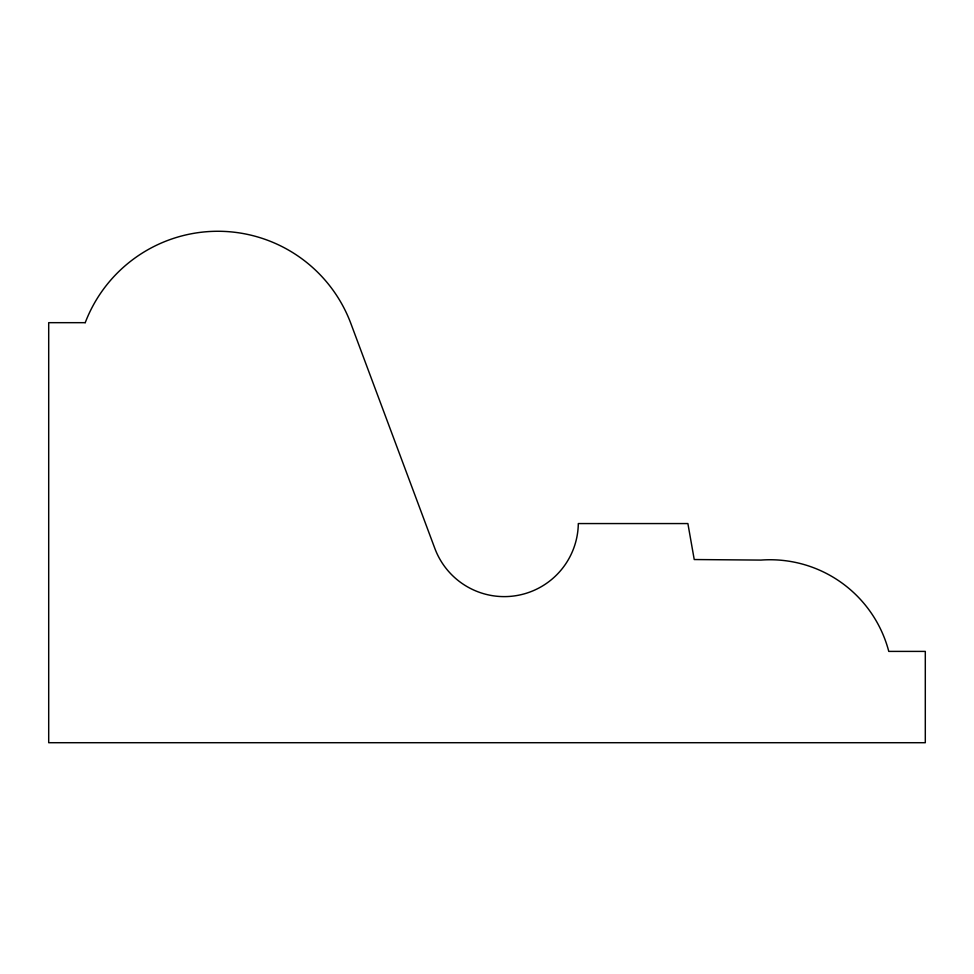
<?xml version="1.0" encoding="UTF-8"?>
<svg xmlns="http://www.w3.org/2000/svg" width="974" height="974" viewBox="0 0 974 974"><rect width="100%" height="100%" fill="white"/><g stroke="black" fill="none" stroke-linecap="round" stroke-linejoin="round"><path stroke-width="1.46" d="M85.225 322.674L48.7 322.674L48.7 742.712L925.3 742.712L925.3 651.399L888.775 651.399A122.7 122.7 0 0 0 760.938 560.087L694.231 559.539L687.888 523.562L578.312 523.562A74.073 74.073 0 0 1 434.854 548.459L350.896 323.599A141.973 141.973 0 0 0 85.225 322.674"/></g></svg>
